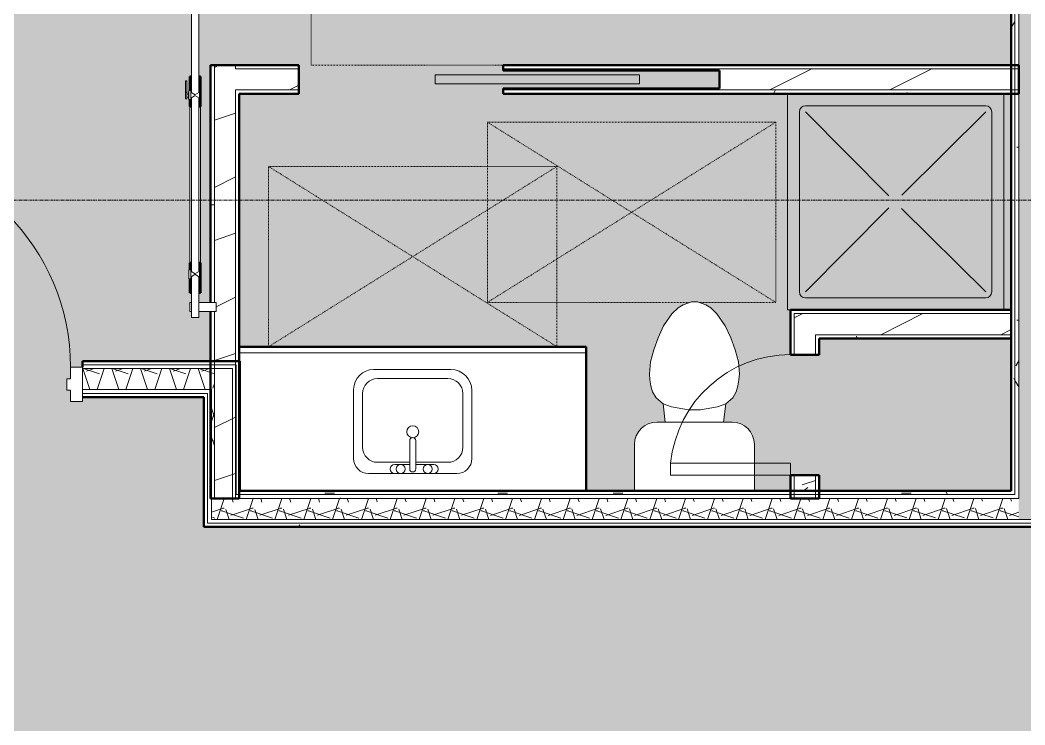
# Model space of a CAD drawing. Header units: inches. Extents: x -4292 to -464, y 9706 to 12474.
# Drawn here: x -2681.1 to -2513.8, y 10415.8 to 10533.2 of the extents above; entities that cross this region are included whole.
import ezdxf

# ---------------------------------------------------------------- set-up
doc = ezdxf.new("R2010")
doc.units = ezdxf.units.IN
doc.header["$MEASUREMENT"] = 0
doc.linetypes.add('Dash', pattern=[0.25, 0.125, -0.125])
doc.linetypes.add('Grid Line 1_2_', pattern=[0.875, 0.5, -0.125, 0.125, -0.125])
for name, color, linetype, lineweight in [('A-AREA-PATT-4', 254, 'Continuous', 9), ('A-DOOR-1', 7, 'Continuous', 9), ('A-DOOR-2', 90, 'Continuous', 20), ('A-DOOR-3', 50, 'Continuous', 13), ('A-DOOR-4', 250, 'Continuous', 50), ('A-DOOR-5', 31, 'Continuous', 9), ('A-DOOR-FRAM', 31, 'Continuous', 20), ('A-GENM-HDLN-1', 7, 'Dash', 9), ('A-WALL', 113, 'Continuous', 13), ('A-WALL-2', 250, 'Continuous', 50), ('A-WALL-3', 50, 'Continuous', 13), ('A-WALL-PATT-1', 7, 'Continuous', 9), ('A-WALL-PATT-2', 55, 'Continuous', 9), ('A-WALL-PATT-5', 111, 'Continuous', 9), ('I-FURN-HDLN-1', 7, 'Dash', 9), ('I-WALL-1', 2, 'Continuous', 50), ('P-SANR-FIXT-1', 7, 'Continuous', 9), ('Q-CASE-1', 250, 'Continuous', 50), ('Q-CASE-2', 7, 'Continuous', 9), ('S-GRID-1', 1, 'Grid Line 1_2_', 9)]:
    doc.layers.add(name, color=color, linetype=linetype, lineweight=lineweight)
doc.layers.add('A-AREA-PATT-6', color=254, linetype='Continuous', lineweight=9, transparency=1)
pattern_1 = [(0, (0, 0), (38.4, 9.6), [1.584, -27.216, 1.584, -27.216, -153.6]), (0, (0, 0), (38.4, 9.6), [-57.6, 1.584, -56.016, 1.584, -27.216, -67.2]), (0, (0, 0), (38.4, 9.6), [-144, 1.584, -17.616, 1.584, -46.416]), (120, (14.4, 4.8), (-27.513844, 28.4553755), [1.584, -27.216, 1.584, -27.216, -153.6]), (120, (14.4, 4.8), (-27.513844, 28.4553755), [-57.6, 1.584, -56.016, 1.584, -27.216, -67.2]), (120, (14.4, 4.8), (-27.513844, 28.4553755), [-144, 1.584, -17.616, 1.584, -46.416]), (240, (19.2, 24), (-10.886156, -38.0553755), [1.584, -27.216, 1.584, -27.216, -153.6]), (240, (19.2, 24), (-10.886156, -38.0553755), [-57.6, 1.584, -56.016, 1.584, -27.216, -67.2]), (240, (19.2, 24), (-10.886156, -38.0553755), [-144, 1.584, -17.616, 1.584, -46.416])]
pattern_2 = [(161.57, (0.6, 0.6), (-4.80033747, -0.00041462), [0, -34.152, 3.792, 0]), (18.43, (-0.6, 0.6), (-4.80033747, 0.00041462), [0, -34.152, 3.792, 0]), (108.43, (0.6, 0.6), (2.39913218, -12.00105099), [11.382, -26.562]), (71.57, (-0.6, 0.6), (2.39913218, 12.00105099), [11.382, -26.562])]
pattern_3 = [(216.87, (7.997, 19.992), (59.9755286, 39.9843071), [9.996, -89.964]), (206.565, (19.992, 13.994), (-19.991807, -19.992219), [22.352, -22.352]), (198.435, (19.992, 3.998), (-39.983821, -19.991955), [12.644, -50.576])]

msp = doc.modelspace()

# ---------------------------------------------------------------- hatches: boundary and pattern name
at = {"layer": 'A-AREA-PATT-4'}
h = msp.add_hatch(color=256, dxfattribs=at)
h.paths.add_polyline_path([(-2586.85823, 10454.7894), (-2578.83445, 10454.7894), (-2578.83445, 10462.51562), (-2578.70748, 10463.48003), (-2578.33523, 10464.37873), (-2577.74306, 10465.15045), (-2576.97134, 10465.74262), (-2576.07264, 10466.11487), (-2575.03192, 10466.24184), (-2573.71989, 10466.24184), (-2574.0676, 10469.26562), (-2575.25936, 10470.26562), (-2575.82612, 10471.26562), (-2576.18391, 10472.77514), (-2576.27107, 10473.26942), (-2576.35823, 10474.26562), (-2576.18391, 10476.25801), (-2575.64598, 10478.26562), (-2574.91804, 10480.26562), (-2573.98542, 10482.26562), (-2572.59799, 10484.26562), (-2571.59799, 10485.26562), (-2570.73196, 10485.76562), (-2569.35823, 10486.26562), (-2568.35823, 10486.26562), (-2566.98449, 10485.76562), (-2566.11846, 10485.26562), (-2565.11846, 10484.26562), (-2563.73103, 10482.26562), (-2562.79841, 10480.26562), (-2562.07047, 10478.26562), (-2561.53254, 10476.25801), (-2561.35823, 10474.26562), (-2561.53254, 10472.77514), (-2561.62238, 10472.26562), (-2561.89033, 10471.26562), (-2562.45709, 10470.26562), (-2563.64885, 10469.26562), (-2563.99656, 10466.24184), (-2562.60823, 10466.24184), (-2561.64381, 10466.11487), (-2560.74511, 10465.74262), (-2559.97339, 10465.15045), (-2559.38122, 10464.37873), (-2559.00897, 10463.48003), (-2558.882, 10462.51562), (-2558.882, 10454.7894), (-2552.85823, 10454.7894), (-2552.85823, 10457.4144), (-2548.10823, 10457.4144), (-2548.10823, 10454.7894), (-2516.12374, 10454.7894), (-2516.12374, 10520.9144), (-2600.70154, 10520.9144), (-2600.70154, 10521.7894), (-2564.70154, 10521.7894), (-2564.70154, 10524.7894), (-2600.70154, 10524.7894), (-2600.70154, 10525.6644), (-2516.12374, 10525.6644), (-2516.12374, 10645.6644), (-2637.46264, 10645.6644), (-2637.46264, 10640.3519), (-2636.71264, 10640.3519), (-2636.71264, 10637.8519), (-2637.46264, 10637.8519), (-2637.46264, 10637.6019), (-2638.83764, 10637.6019), (-2638.83764, 10608.6019), (-2637.46264, 10608.6019), (-2637.4199, 10577.3519), (-2636.71264, 10577.3519), (-2636.71264, 10574.8519), (-2637.46264, 10574.8519), (-2637.46264, 10565.00981), (-2670.96264, 10565.00981), (-2670.96264, 10674.4144), (-2666.21264, 10674.4144), (-2666.21264, 10682.4144), (-2630.46264, 10682.4144), (-2630.46264, 10674.4144), (-2618.87899, 10674.4144), (-2618.87899, 10677.09255), (-2618.68214, 10677.2894), (-2617.78605, 10677.2894), (-2617.78605, 10677.5394), (-2614.02141, 10677.5394), (-2614.02141, 10677.7894), (-2612.11998, 10677.7894), (-2612.11998, 10677.5394), (-2602.72896, 10677.5394), (-2602.72896, 10677.7894), (-2602.13841, 10677.7894), (-2602.13841, 10677.5394), (-2601.54785, 10677.5394), (-2601.54785, 10677.7894), (-2600.9573, 10677.7894), (-2600.9573, 10677.5394), (-2600.36675, 10677.5394), (-2600.36675, 10677.7894), (-2599.7762, 10677.7894), (-2599.7762, 10677.5394), (-2599.18565, 10677.5394), (-2599.18565, 10677.7894), (-2598.5951, 10677.7894), (-2598.5951, 10677.5394), (-2595.97192, 10677.5394), (-2595.95084, 10677.2894), (-2595.02259, 10677.26734), (-2594.93665, 10677.23174), (-2594.87899, 10677.09255), (-2594.87899, 10674.4144), (-2540.12374, 10674.4144), (-2540.12374, 10776.1769), (-2547.62514, 10776.1769), (-2547.62514, 10781.5519), (-2542.87514, 10781.5519), (-2542.87514, 10780.9269), (-2516.12374, 10780.9269), (-2516.12374, 10812.8644), (-2542.87514, 10812.8644), (-2542.87514, 10811.5519), (-2547.62514, 10811.5519), (-2547.62514, 10812.8644), (-2674.69796, 10812.8644), (-2674.69796, 10780.5894), (-2649.29874, 10780.5894), (-2649.29874, 10720.5894), (-2679.29874, 10720.5894), (-2679.29874, 10780.5894), (-2680.74551, 10780.5894), (-2680.74551, 10785.3394), (-2679.44796, 10785.3394), (-2679.44796, 10812.8644), (-2711.72374, 10812.8644), (-2711.72374, 10785.3394), (-2710.74551, 10785.3394), (-2710.74551, 10780.5894), (-2711.72374, 10780.5894), (-2711.72374, 10476.3894), (-2710.72374, 10476.3894), (-2710.72374, 10475.3894), (-2708.72374, 10475.3894), (-2708.72374, 10473.4519), (-2708.09874, 10473.4519), (-2708.09874, 10473.3894), (-2673.34874, 10473.3894), (-2673.34874, 10473.4519), (-2672.72374, 10473.4519), (-2672.72374, 10475.3894), (-2670.72374, 10475.3894), (-2670.72374, 10476.3894), (-2649.40014, 10476.3894), (-2649.40014, 10484.6644), (-2651.34806, 10484.66281), (-2651.36936, 10483.6644), (-2652.59806, 10483.6644), (-2652.59806, 10484.6644), (-2652.87123, 10484.6644), (-2652.84806, 10486.1644), (-2652.59806, 10486.1644), (-2652.59806, 10487.76861), (-2652.84806, 10487.76861), (-2652.84806, 10490.1068), (-2653.02514, 10490.1068), (-2653.02514, 10491.6068), (-2652.84806, 10491.6068), (-2652.84806, 10519.93042), (-2653.02514, 10519.93042), (-2653.02514, 10520.04662), (-2653.09806, 10520.0984), (-2653.09806, 10520.42162), (-2653.34806, 10520.42162), (-2653.34806, 10520.03334), (-2653.59806, 10520.08351), (-2653.59806, 10523.02571), (-2653.34806, 10522.97095), (-2653.34806, 10520.77518), (-2653.09806, 10520.82333), (-2653.09806, 10521.15018), (-2653.02514, 10521.15018), (-2653.02514, 10521.43042), (-2652.84806, 10521.43042), (-2652.84806, 10523.76861), (-2652.59806, 10523.76861), (-2652.59806, 10562.1644), (-2652.87123, 10562.1644), (-2652.87123, 10563.6644), (-2652.59806, 10563.6644), (-2652.57677, 10564.6644), (-2651.34806, 10564.6644), (-2651.34806, 10563.6644), (-2649.40014, 10563.6644), (-2649.40014, 10564.6644), (-2644.65014, 10564.6644), (-2644.65014, 10561.6644), (-2649.40014, 10561.6644), (-2649.40014, 10562.1644), (-2651.34806, 10562.1644), (-2651.34806, 10523.76861), (-2651.09806, 10523.76861), (-2651.09806, 10487.76861), (-2651.34806, 10487.76861), (-2651.34806, 10486.1644), (-2649.40014, 10486.1644), (-2649.40014, 10525.6644), (-2634.70154, 10525.6644), (-2634.70154, 10520.9144), (-2644.65014, 10520.9144), (-2644.65014, 10478.7894), (-2586.85823, 10478.7894), (-2586.85823, 10456.66988)], flags=0)
h.paths.add_polyline_path([(-2707.70734, 10475.3894), (-2708.72374, 10475.3894), (-2708.72374, 10511.3894), (-2706.97374, 10511.3894), (-2706.97374, 10475.3894)], flags=0)
h.paths.add_polyline_path([(-2552.23323, 10477.4144), (-2552.85823, 10477.4144), (-2552.85823, 10484.9144), (-2516.15014, 10484.9144), (-2516.15014, 10480.1644), (-2548.10823, 10480.1644), (-2548.10823, 10477.4144), (-2548.73323, 10477.4144)], flags=0)
h.paths.add_polyline_path([(-2517.67302, 10540.73256), (-2535.67302, 10540.73256), (-2535.67302, 10558.73256), (-2517.67302, 10558.73256)], flags=0)
h.paths.add_polyline_path([(-2596.67302, 10561.6644), (-2596.67302, 10621.6644), (-2517.67302, 10621.6644), (-2517.67302, 10561.6644), (-2567.71017, 10561.6644)], flags=0)
h.paths.add_polyline_path([(-2666.21264, 10569.75981), (-2642.21264, 10569.75981), (-2642.21264, 10574.8519), (-2642.96264, 10574.8519), (-2642.96264, 10577.3519), (-2642.21264, 10577.3519), (-2642.21264, 10577.6019), (-2638.83764, 10577.6019), (-2638.83764, 10606.6019), (-2640.21264, 10606.6019), (-2640.21264, 10637.6019), (-2642.21264, 10637.6019), (-2642.21264, 10637.8519), (-2642.96264, 10637.8519), (-2642.96264, 10640.3519), (-2642.21264, 10640.3519), (-2642.21264, 10645.6644), (-2666.21264, 10645.6644), (-2666.21264, 10578.07859)], flags=0)
h.paths.add_polyline_path([(-2517.67302, 10624.6644), (-2535.67302, 10624.6644), (-2535.67302, 10642.6644), (-2517.67302, 10642.6644)], flags=0)
h.paths.add_polyline_path([(-2666.21264, 10650.4144), (-2630.46264, 10650.4144), (-2630.46264, 10652.4144), (-2666.21264, 10652.4144)], flags=0)
h.paths.add_polyline_path([(-2695.29874, 10702.09966), (-2711.42374, 10702.09966), (-2711.42374, 10774.09966), (-2695.29874, 10774.09966), (-2695.29874, 10756.09966), (-2699.29874, 10756.09966), (-2699.29874, 10720.09966), (-2695.29874, 10720.09966), (-2695.29874, 10702.53716)], flags=0)
h.paths.add_polyline_path([(-2606.15479, 10717.95673), (-2633.65479, 10717.95673), (-2633.65479, 10723.95673), (-2634.65479, 10723.95673), (-2634.65479, 10795.95673), (-2633.65479, 10795.95673), (-2633.65479, 10801.95673), (-2598.65479, 10801.95673), (-2598.65479, 10717.95673), (-2602.65479, 10717.95673)], flags=0)
h.paths.add_polyline_path([(-2543.50014, 10784.5519), (-2543.71264, 10784.5519), (-2543.71264, 10809.5519), (-2517.71264, 10809.5519), (-2517.71264, 10784.5519), (-2542.87514, 10784.5519)], flags=0)
h.paths.add_polyline_path([(-2708.02346, 10786.7394), (-2708.48274, 10786.7394), (-2708.48274, 10787.2394), (-2709.49551, 10787.2394), (-2709.49551, 10812.4894), (-2681.49551, 10812.4894), (-2681.49551, 10787.2394), (-2691.00403, 10787.2394), (-2691.02901, 10786.7394), (-2691.487, 10786.7394), (-2691.487, 10787.2394), (-2707.75829, 10787.2394), (-2707.79575, 10786.7394), (-2707.93301, 10786.7394)], flags=0)
at = {"layer": 'A-AREA-PATT-6'}
msp.add_hatch(color=256, dxfattribs=at).paths.add_polyline_path([(-2688.21046, 10240.1769), (-2652.21046, 10240.1769), (-2652.21046, 10240.7394), (-2650.21046, 10240.7394), (-2650.21046, 10246.3644), (-2640.92374, 10246.3644), (-2640.92374, 10336.9894), (-2641.67374, 10336.9894), (-2641.67374, 10338.9894), (-2639.73624, 10338.9894), (-2639.73624, 10339.6144), (-2637.92374, 10339.6144), (-2637.92374, 10374.3644), (-2639.73624, 10374.3644), (-2639.73624, 10374.9894), (-2641.67374, 10374.9894), (-2641.67374, 10376.9894), (-2640.92374, 10376.9894), (-2640.92374, 10389.9894), (-2522.94874, 10389.9894), (-2522.94874, 10390.69991), (-2522.23822, 10389.9894), (-2517.99558, 10389.9894), (-2504.54043, 10376.53425), (-2503.12622, 10377.94846), (-2501.7562, 10376.57844), (-2501.31426, 10377.02038), (-2500.03262, 10375.73875), (-2475.46066, 10400.31071), (-2476.7423, 10401.59234), (-2476.30035, 10402.03428), (-2477.67037, 10403.4043), (-2476.25616, 10404.81852), (-2475.72583, 10404.28819), (-2464.14696, 10415.86706), (-2475.46066, 10427.18077), (-2475.99099, 10426.65044), (-2477.40521, 10428.06465), (-2476.03519, 10429.43467), (-2476.47713, 10429.87661), (-2475.1955, 10431.15825), (-2499.76746, 10455.73021), (-2501.04909, 10454.44857), (-2501.49103, 10454.89052), (-2502.86477, 10453.52421), (-2504.27527, 10454.93471), (-2510.12374, 10449.08624), (-2510.12374, 10448.7894), (-2650.52374, 10448.7894), (-2650.52374, 10470.3894), (-2670.72374, 10470.3894), (-2670.72374, 10469.6394), (-2672.72374, 10469.6394), (-2672.72374, 10471.5769), (-2673.34874, 10471.5769), (-2673.34874, 10473.3894), (-2708.09874, 10473.3894), (-2708.09874, 10471.5769), (-2708.72374, 10471.5769), (-2708.72374, 10469.6394), (-2710.72374, 10469.6394), (-2710.72374, 10470.3894), (-2718.72374, 10470.3894), (-2718.72374, 10469.6394), (-2720.72374, 10469.6394), (-2720.72374, 10471.5769), (-2721.34874, 10471.5769), (-2721.34874, 10473.3894), (-2756.09874, 10473.3894), (-2756.09874, 10471.5769), (-2756.72374, 10471.5769), (-2756.72374, 10469.6394), (-2758.72374, 10469.6394), (-2758.72374, 10470.3894), (-2778.92374, 10470.3894), (-2778.92374, 10448.7894), (-3024.92374, 10448.7894), (-3024.92374, 10470.3894), (-3045.12374, 10470.3894), (-3045.12374, 10470.6394), (-3047.12374, 10470.6394), (-3047.12374, 10472.5769), (-3047.74874, 10472.5769), (-3047.74874, 10473.3894), (-3082.49874, 10473.3894), (-3082.49874, 10472.5769), (-3083.12374, 10472.5769), (-3083.12374, 10470.6394), (-3085.12374, 10470.6394), (-3085.12374, 10470.3894), (-3086.12374, 10470.3894), (-3086.12374, 10448.9144), (-3207.32374, 10448.9144), (-3207.32374, 10470.3894), (-3208.32374, 10470.3894), (-3208.32374, 10470.6394), (-3210.32374, 10470.6394), (-3210.32374, 10472.5769), (-3210.94874, 10472.5769), (-3210.94874, 10473.3894), (-3245.69874, 10473.3894), (-3245.69874, 10472.5769), (-3246.32374, 10472.5769), (-3246.32374, 10470.6394), (-3248.32374, 10470.6394), (-3248.32374, 10470.3894), (-3268.52374, 10470.3894), (-3268.52374, 10448.9144), (-3408.92374, 10448.9144), (-3408.92374, 10813.4894), (-3408.48546, 10817.1769), (-3408.48546, 11164.5894), (-3407.86046, 11164.5894), (-3407.86046, 11241.3894), (-3477.97374, 11241.3894), (-3477.97374, 11237.3894), (-3477.22374, 11237.3894), (-3477.22374, 11235.3894), (-3479.16124, 11235.3894), (-3479.16124, 11234.7644), (-3480.97374, 11234.7644), (-3480.97374, 11200.0144), (-3479.16124, 11200.0144), (-3479.12294, 11199.3894), (-3477.22374, 11199.3894), (-3477.22374, 11197.3894), (-3477.97374, 11197.3894), (-3477.97374, 11007.9894), (-3498.92374, 11007.9894), (-3498.92374, 11006.9894), (-3499.17374, 11006.9894), (-3499.17374, 11004.9894), (-3501.11124, 11004.9894), (-3501.11124, 11004.3644), (-3501.92374, 11004.3644), (-3501.92374, 10969.6144), (-3501.11124, 10969.6144), (-3501.11124, 10968.9894), (-3499.17374, 10968.9894), (-3499.17374, 10966.9894), (-3498.92374, 10966.9894), (-3498.92374, 10946.7894), (-3477.97374, 10946.7894), (-3477.97374, 10729.5894), (-3498.92374, 10729.5894), (-3498.92374, 10709.3894), (-3499.17374, 10709.3894), (-3499.17374, 10707.3894), (-3501.11124, 10707.3894), (-3501.11124, 10706.7644), (-3501.92374, 10706.7644), (-3501.92374, 10672.0144), (-3501.11124, 10672.0144), (-3501.11124, 10671.3894), (-3499.17374, 10671.3894), (-3499.17374, 10669.3894), (-3498.92374, 10669.3894), (-3498.92374, 10668.3894), (-3477.97374, 10668.3894), (-3477.97374, 10412.7894), (-3498.92374, 10412.7894), (-3498.92374, 10392.5894), (-3499.17374, 10392.5894), (-3499.17374, 10390.5894), (-3501.11124, 10390.5894), (-3501.11124, 10389.9644), (-3501.92374, 10389.9644), (-3501.92374, 10355.2144), (-3501.11124, 10355.2144), (-3501.11124, 10354.5894), (-3499.17374, 10354.5894), (-3499.17374, 10352.5894), (-3498.92374, 10352.5894), (-3498.92374, 10351.5894), (-3494.92374, 10351.5894), (-3494.92374, 10352.3394), (-3492.92374, 10352.3394), (-3492.92374, 10350.4019), (-3492.29874, 10350.4019), (-3492.29874, 10348.5894), (-3457.54874, 10348.5894), (-3457.54874, 10350.4019), (-3456.92374, 10350.4019), (-3456.92374, 10352.3394), (-3454.92374, 10352.3394), (-3454.92374, 10351.5894), (-3418.52374, 10351.5894), (-3418.52374, 10382.7894), (-3201.32374, 10382.7894), (-3201.32374, 10361.1894), (-3181.12374, 10361.1894), (-3181.12374, 10360.9394), (-3179.12374, 10360.9394), (-3179.12374, 10359.0019), (-3178.49874, 10359.0019), (-3178.49874, 10358.1894), (-3143.74874, 10358.1894), (-3143.74874, 10359.0019), (-3143.12374, 10359.0019), (-3143.12374, 10360.9394), (-3141.12374, 10360.9394), (-3141.12374, 10361.1894), (-3133.12374, 10361.1894), (-3133.12374, 10360.9394), (-3131.12374, 10360.9394), (-3131.12374, 10359.0019), (-3130.49874, 10359.0019), (-3130.49874, 10358.1894), (-3095.74874, 10358.1894), (-3095.74874, 10359.0019), (-3095.12374, 10359.0019), (-3095.12374, 10360.9394), (-3093.12374, 10360.9394), (-3093.12374, 10361.1894), (-3072.92374, 10361.1894), (-3072.92374, 10382.7894), (-2794.69874, 10382.7894), (-2794.69874, 10383.5394), (-2792.69874, 10383.5394), (-2792.69874, 10381.6019), (-2792.07374, 10381.6019), (-2792.07374, 10379.7894), (-2757.32374, 10379.7894), (-2757.32374, 10381.6019), (-2756.69874, 10381.6019), (-2756.69874, 10383.5394), (-2754.69874, 10383.5394), (-2754.69874, 10382.7894), (-2698.69874, 10382.7894), (-2698.69874, 10246.3644), (-2690.21046, 10246.3644), (-2690.21046, 10240.7394), (-2688.21046, 10240.7394)], flags=0)
at = {"layer": 'A-WALL-PATT-1'}
h = msp.add_hatch(dxfattribs=at)
h.set_pattern_fill('FP_3', color=256, style=0, pattern_type=2)
h.set_pattern_definition(pattern_1)
h.paths.add_polyline_path([(-2649.27374, 10453.5394), (-2649.25413, 10470.3894), (-2648.77514, 10470.3894), (-2648.77514, 10472.13799), (-2649.27374, 10471.6394), (-2649.40014, 10471.6394), (-2649.40014, 10453.5394)], flags=0)
h.paths.add_polyline_path([(-2649.40014, 10475.1394), (-2648.77514, 10475.1394), (-2648.77514, 10484.6644), (-2649.40014, 10484.6644)], flags=0)
h.paths.add_polyline_path([(-2648.77514, 10486.1644), (-2648.77514, 10525.6644), (-2649.40014, 10525.6644), (-2649.40014, 10486.1644), (-2649.11743, 10486.1644)], flags=0)
h.paths.add_polyline_path([(-2648.77514, 10561.6644), (-2648.77514, 10562.1644), (-2649.40014, 10562.1644), (-2649.40014, 10561.6644)], flags=0)
h.paths.add_polyline_path([(-2648.77514, 10563.6644), (-2648.77514, 10564.6644), (-2649.40014, 10564.6644), (-2649.40014, 10563.6644), (-2649.19181, 10563.6644)], flags=0)
h = msp.add_hatch(dxfattribs=at)
h.set_pattern_fill('FP_3', color=256, style=0, pattern_type=2)
h.set_pattern_definition(pattern_1)
h.paths.add_polyline_path([(-2567.71017, 10525.0394), (-2516.12374, 10525.0394), (-2516.12374, 10525.6644), (-2600.70154, 10525.6644), (-2600.70154, 10525.0394)], flags=0)
h.paths.add_polyline_path([(-2634.70154, 10525.0394), (-2634.70154, 10525.6644), (-2644.65014, 10525.6644), (-2644.65014, 10525.0394)], flags=0)
h = msp.add_hatch(dxfattribs=at)
h.set_pattern_fill('FP_3', color=256, style=0, pattern_type=2)
h.set_pattern_definition(pattern_1)
h.paths.add_polyline_path([(-2516.12374, 10520.9144), (-2516.12374, 10521.5394), (-2600.70154, 10521.5394), (-2600.70154, 10520.9144), (-2564.70154, 10520.9144)], flags=0)
h.paths.add_polyline_path([(-2634.70154, 10520.9144), (-2634.70154, 10521.5394), (-2644.65014, 10521.5394), (-2644.65014, 10520.9144)], flags=0)
h = msp.add_hatch(dxfattribs=at)
h.set_pattern_fill('FP_3', color=256, style=0, pattern_type=2)
h.set_pattern_definition(pattern_1)
h.paths.add_polyline_path([(-2548.10823, 10480.1644), (-2516.15014, 10480.1644), (-2516.15014, 10480.7894), (-2548.73323, 10480.7894), (-2548.73323, 10480.1644)], flags=0)
at = {"layer": 'A-WALL-PATT-2'}
h = msp.add_hatch(dxfattribs=at)
h.set_pattern_fill('FP_7', color=256, style=0, pattern_type=2)
h.set_pattern_definition(pattern_3)
h.paths.add_polyline_path([(-2648.77514, 10453.5394), (-2645.27514, 10453.5394), (-2645.27514, 10525.6644), (-2648.77514, 10525.6644), (-2648.77514, 10486.1644), (-2648.49623, 10486.1644), (-2648.49623, 10484.6644), (-2648.77514, 10484.6644), (-2648.77514, 10463.90375)], flags=0)
h.paths.add_polyline_path([(-2648.49623, 10561.6644), (-2645.27514, 10561.6644), (-2645.27514, 10564.6644), (-2648.77514, 10564.6644), (-2648.77514, 10563.6644), (-2648.49623, 10563.6644), (-2648.49623, 10562.1644), (-2648.77514, 10562.1644), (-2648.77514, 10561.6644)], flags=0)
h = msp.add_hatch(dxfattribs=at)
h.set_pattern_fill('FP_7', color=256, style=0, pattern_type=2)
h.set_pattern_definition(pattern_3)
h.paths.add_polyline_path([(-2634.70154, 10521.5394), (-2634.70154, 10525.0394), (-2645.27514, 10525.0394), (-2645.27514, 10521.5394), (-2644.65014, 10521.5394)], flags=0)
h.paths.add_polyline_path([(-2567.71017, 10521.5394), (-2516.12374, 10521.54567), (-2516.12374, 10525.0394), (-2600.70154, 10525.0394), (-2600.70154, 10524.7894), (-2564.70154, 10524.7894), (-2564.70154, 10521.7894), (-2600.70154, 10521.7894), (-2600.70154, 10521.5394)], flags=0)
h = msp.add_hatch(dxfattribs=at)
h.set_pattern_fill('FP_7', color=256, style=0, pattern_type=2)
h.set_pattern_definition(pattern_3)
h.paths.add_polyline_path([(-2548.73323, 10480.7894), (-2516.15014, 10480.7894), (-2516.15014, 10484.2894), (-2552.23323, 10484.2894), (-2552.23323, 10480.7894)], flags=0)
h = msp.add_hatch(dxfattribs=at)
h.set_pattern_fill('FP_7', color=256, style=0, pattern_type=2)
h.set_pattern_definition(pattern_3)
h.paths.add_polyline_path([(-2552.23323, 10454.7894), (-2548.73323, 10454.7894), (-2548.73323, 10457.4144), (-2552.23323, 10457.4144)], flags=0)
h.paths.add_polyline_path([(-2548.73323, 10477.4144), (-2548.73323, 10480.7894), (-2552.23323, 10480.7894), (-2552.23323, 10477.4144)], flags=0)
at = {"layer": 'A-WALL-PATT-5'}
h = msp.add_hatch(dxfattribs=at)
h.set_pattern_fill('FP_3', color=256, style=0, pattern_type=2)
h.set_pattern_definition(pattern_1)
h.paths.add_polyline_path([(-2516.12374, 10454.1644), (-2515.49874, 10454.16744), (-2515.49874, 10646.2894), (-2516.12374, 10646.2894), (-2516.12374, 10454.7894)], flags=0)
h.paths.add_polyline_path([(-2516.12374, 10649.7894), (-2515.49874, 10649.7894), (-2515.49874, 10813.2394), (-2516.12374, 10813.2394), (-2516.12374, 10674.4144)], flags=0)
h = msp.add_hatch(dxfattribs=at)
h.set_pattern_fill('FP_3', color=256, style=0, pattern_type=2)
h.set_pattern_definition(pattern_1)
h.paths.add_polyline_path([(-2514.87374, 10453.5394), (-2514.87374, 10646.2894), (-2515.49874, 10646.2894), (-2515.49874, 10453.5394)], flags=0)
h.paths.add_polyline_path([(-2514.87374, 10649.7894), (-2514.87374, 10813.2394), (-2515.49874, 10813.2394), (-2515.49874, 10649.7894), (-2515.20187, 10649.7894)], flags=0)
h = msp.add_hatch(dxfattribs=at)
h.set_pattern_fill('FP_38', color=256, style=0, pattern_type=2)
h.set_pattern_definition(pattern_2)
h.paths.add_polyline_path([(-2514.87374, 10450.0394), (-2511.37374, 10450.0394), (-2511.37374, 10453.5394), (-2512.38809, 10453.5394), (-2511.76309, 10454.1644), (-2512.64698, 10454.1644), (-2511.37374, 10455.43764), (-2511.37374, 10813.2394), (-2514.87374, 10813.2394), (-2514.87374, 10450.04548)], flags=0)
h = msp.add_hatch(dxfattribs=at)
h.set_pattern_fill('FP_3', color=256, style=0, pattern_type=2)
h.set_pattern_definition(pattern_1)
h.paths.add_polyline_path([(-2784.92374, 10475.7644), (-2784.79733, 10475.7644), (-2784.79733, 10476.3894), (-2784.92374, 10476.3894)], flags=0)
h.paths.add_polyline_path([(-2774.44357, 10475.7644), (-2758.72374, 10475.7644), (-2758.72374, 10476.3894), (-2780.04733, 10476.3894), (-2780.04733, 10475.7644)], flags=0)
h.paths.add_polyline_path([(-2718.72374, 10475.7644), (-2717.09874, 10475.7644), (-2717.09874, 10476.3894), (-2718.72374, 10476.3894)], flags=0)
h.paths.add_polyline_path([(-2710.72374, 10475.7644), (-2710.72374, 10476.3894), (-2712.34874, 10476.3894), (-2712.34874, 10475.7644), (-2711.11083, 10475.7644)], flags=0)
h.paths.add_polyline_path([(-2670.72374, 10475.7644), (-2649.40014, 10475.7644), (-2649.40014, 10476.3894), (-2670.72374, 10476.3894)], flags=0)
h.paths.add_polyline_path([(-2644.52374, 10475.7644), (-2644.52374, 10476.3894), (-2644.65014, 10476.3894), (-2644.65014, 10475.7644)], flags=0)
h = msp.add_hatch(dxfattribs=at)
h.set_pattern_fill('FP_38', color=256, style=0, pattern_type=2)
h.set_pattern_definition(pattern_2)
h.paths.add_polyline_path([(-2780.17374, 10471.6394), (-2758.72374, 10471.6394), (-2758.72374, 10475.1394), (-2780.67233, 10475.1394), (-2780.67233, 10472.13799)], flags=0)
h.paths.add_polyline_path([(-2718.72374, 10471.6394), (-2710.72374, 10471.6394), (-2710.72374, 10475.1394), (-2718.72374, 10475.1394), (-2718.72374, 10473.4519)], flags=0)
h.paths.add_polyline_path([(-2650.40353, 10471.6394), (-2649.27374, 10471.6394), (-2648.77514, 10472.13799), (-2648.77514, 10475.1394), (-2670.72374, 10475.1394), (-2670.72374, 10471.6394)], flags=0)
h = msp.add_hatch(dxfattribs=at)
h.set_pattern_fill('FP_3', color=256, style=0, pattern_type=2)
h.set_pattern_definition(pattern_1)
h.paths.add_polyline_path([(-2760.66135, 10475.1394), (-2758.72374, 10475.1394), (-2758.72374, 10475.7644), (-2780.04733, 10475.7644), (-2780.04733, 10475.1394), (-2774.44357, 10475.1394)], flags=0)
h.paths.add_polyline_path([(-2717.72374, 10475.1394), (-2716.47374, 10475.1394), (-2716.47374, 10475.7644), (-2718.72374, 10475.7644), (-2718.72374, 10475.1394)], flags=0)
h.paths.add_polyline_path([(-2712.97374, 10475.1394), (-2710.72374, 10475.1394), (-2710.72374, 10475.7644), (-2712.97374, 10475.7644)], flags=0)
h.paths.add_polyline_path([(-2650.40353, 10475.1394), (-2649.40014, 10475.1394), (-2649.40014, 10475.7644), (-2670.72374, 10475.7644), (-2670.72374, 10475.1394), (-2664.18576, 10475.1394)], flags=0)
h = msp.add_hatch(dxfattribs=at)
h.set_pattern_fill('FP_3', color=256, style=0, pattern_type=2)
h.set_pattern_definition(pattern_1)
h.paths.add_polyline_path([(-2649.89874, 10449.4144), (-2649.27374, 10449.4144), (-2649.27374, 10453.5394), (-2649.40014, 10453.5394), (-2649.40014, 10471.0144), (-2649.89874, 10471.0144), (-2649.89874, 10450.0394)], flags=0)
h = msp.add_hatch(dxfattribs=at)
h.set_pattern_fill('FP_38', color=256, style=0, pattern_type=2)
h.set_pattern_definition(pattern_2)
h.paths.add_polyline_path([(-2649.27374, 10450.0394), (-2645.77374, 10450.0394), (-2645.77374, 10453.5394), (-2648.77514, 10453.5394), (-2648.77514, 10470.3894), (-2649.27374, 10470.3894), (-2649.27374, 10453.52421)], flags=0)
h = msp.add_hatch(dxfattribs=at)
h.set_pattern_fill('FP_3', color=256, style=0, pattern_type=2)
h.set_pattern_definition(pattern_1)
h.paths.add_polyline_path([(-2622.83908, 10454.1644), (-2516.12374, 10454.1644), (-2516.12374, 10454.7894), (-2644.52374, 10454.7894), (-2644.52374, 10454.1644), (-2636.62131, 10454.1644)], flags=0)
h = msp.add_hatch(dxfattribs=at)
h.set_pattern_fill('FP_38', color=256, style=0, pattern_type=2)
h.set_pattern_definition(pattern_2)
h.paths.add_polyline_path([(-2645.77374, 10450.0394), (-2514.87374, 10450.04548), (-2514.87374, 10453.5394), (-2645.77374, 10453.52421)], flags=0)
h = msp.add_hatch(dxfattribs=at)
h.set_pattern_fill('FP_3', color=256, style=0, pattern_type=2)
h.set_pattern_definition(pattern_1)
h.paths.add_polyline_path([(-2644.65014, 10453.5394), (-2515.49874, 10453.5394), (-2515.49874, 10454.1644), (-2644.65014, 10454.1644), (-2644.65014, 10453.6658)], flags=0)
h = msp.add_hatch(dxfattribs=at)
h.set_pattern_fill('FP_3', color=256, style=0, pattern_type=2)
h.set_pattern_definition(pattern_1)
h.paths.add_polyline_path([(-2516.12374, 10448.7894), (-2510.74874, 10448.7894), (-2510.74874, 10449.4144), (-2649.89874, 10449.38823), (-2649.89874, 10448.7894), (-2567.71017, 10448.7894)], flags=0)

# ---------------------------------------------------------------- linework, layer by layer
at = {"layer": 'A-DOOR-1'}
for p, q in [((-2653.34806, 10523.04405), (-2653.59806, 10523.04405)), ((-2653.59806, 10520.10128), (-2653.59806, 10521.17058)), ((-2653.59806, 10521.17058), (-2653.34806, 10521.17058)), ((-2653.59806, 10520.07248), (-2653.34806, 10520.07248)), ((-2653.59806, 10520.03334), (-2653.34806, 10520.03334)), ((-2653.34806, 10521.17058), (-2653.34806, 10520.10128)), ((-2653.09806, 10520.8484), (-2653.34806, 10520.8484)), ((-2653.09806, 10520.8484), (-2653.34806, 10520.8484)), ((-2653.34806, 10520.3484), (-2653.09806, 10520.3484)), ((-2653.34806, 10520.3484), (-2653.09806, 10520.3484)), ((-2653.02514, 10521.2234), (-2653.09806, 10521.2234)), ((-2653.09806, 10521.2234), (-2653.09806, 10521.15018)), ((-2653.09806, 10520.9734), (-2653.09806, 10521.2234)), ((-2653.09806, 10520.2234), (-2653.09806, 10520.9734)), ((-2653.09806, 10519.9734), (-2653.09806, 10520.2234)), ((-2653.09806, 10520.04662), (-2653.09806, 10519.9734)), ((-2653.09806, 10519.9734), (-2653.02514, 10519.9734))]:
    msp.add_line(p, q, dxfattribs=at)
msp.add_arc((-2552.85823, 10457.4144), 20.06659, 90, 174.2799391, dxfattribs=at)
for points, knots in [([(-2653.59806, 10521.17058), (-2653.59806, 10521.6157), (-2653.59806, 10522.02952), (-2653.59806, 10522.37284), (-2653.59806, 10522.69444), (-2653.59806, 10523.01765), (-2653.59806, 10523.05623), (-2653.59806, 10523.03587), (-2653.59806, 10523.03274)], [-0.7222270429, -0.7222270429, -0.7222270429, -0.7222270429, -0.6854273364, -0.6485379112, -0.6054887504, -0.5563887011, -0.4969615954, -0.4885653525, -0.4885653525, -0.4885653525, -0.4885653525]), ([(-2653.34806, 10523.03274), (-2653.34806, 10523.03587), (-2653.34806, 10523.05623), (-2653.34806, 10523.01765), (-2653.34806, 10522.69444), (-2653.34806, 10522.37284), (-2653.34806, 10522.02952), (-2653.34806, 10521.6157), (-2653.34806, 10521.17058)], [0.4885653525, 0.4885653525, 0.4885653525, 0.4885653525, 0.4969615954, 0.5563887011, 0.6054887504, 0.6485379112, 0.6854273364, 0.7222270429, 0.7222270429, 0.7222270429, 0.7222270429])]:
    msp.add_open_spline(points, degree=3, knots=knots, dxfattribs=at)
for points in [[(-2653.59806, 10520.03334), (-2653.59806, 10520.04778), (-2653.59806, 10520.06437), (-2653.59806, 10520.08351)], [(-2653.34806, 10520.08351), (-2653.34806, 10520.06437), (-2653.34806, 10520.04778), (-2653.34806, 10520.03334)]]:
    msp.add_open_spline(points, degree=3, dxfattribs=at)
at = {"layer": 'A-DOOR-2'}
for p, q in [((-2578.03488, 10524.0394), (-2612.03488, 10524.0394)), ((-2612.03488, 10524.0394), (-2612.03488, 10522.5394)), ((-2578.03488, 10522.5394), (-2578.03488, 10524.0394)), ((-2612.03488, 10522.5394), (-2578.03488, 10522.5394)), ((-2552.85823, 10459.4144), (-2572.8249, 10459.4144)), ((-2572.8249, 10457.4144), (-2572.8249, 10459.4144)), ((-2552.85823, 10457.4144), (-2552.85823, 10459.4144)), ((-2552.85823, 10457.4144), (-2572.8249, 10457.4144))]:
    msp.add_line(p, q, dxfattribs=at)
at = {"layer": 'A-DOOR-3'}
for p, q in [((-2652.59806, 10564.6644), (-2652.59806, 10521.10097)), ((-2651.34806, 10521.10888), (-2651.34806, 10564.6644)), ((-2653.02514, 10519.93042), (-2653.02514, 10521.43042)), ((-2653.02514, 10521.43042), (-2652.69954, 10521.43042)), ((-2652.69954, 10519.93042), (-2652.69954, 10521.43042)), ((-2652.69954, 10519.93042), (-2653.02514, 10519.93042)), ((-2651.94954, 10520.69565), (-2652.69954, 10521.1644)), ((-2652.69954, 10520.1644), (-2651.94954, 10520.63315)), ((-2652.59806, 10520.22796), (-2652.59806, 10491.3094)), ((-2651.25944, 10521.1644), (-2652.00944, 10520.69565)), ((-2652.00944, 10520.63315), (-2651.25944, 10520.1644)), ((-2651.34806, 10491.31731), (-2651.34806, 10520.21978)), ((-2651.25944, 10521.1644), (-2651.25944, 10520.6644)), ((-2651.25944, 10520.6644), (-2651.25944, 10520.1644)), ((-2652.84806, 10518.76861), (-2652.84806, 10492.76861)), ((-2651.09806, 10492.76861), (-2651.09806, 10518.76861)), ((-2653.02514, 10490.1068), (-2653.02514, 10491.6068)), ((-2652.69954, 10491.6068), (-2653.02514, 10491.6068)), ((-2652.69954, 10490.1068), (-2652.69954, 10491.6068)), ((-2651.94954, 10490.90408), (-2652.69954, 10491.37283)), ((-2651.25944, 10491.37283), (-2652.00944, 10490.90408)), ((-2651.25944, 10491.37283), (-2651.25944, 10490.87283)), ((-2653.02514, 10490.1068), (-2652.69954, 10490.1068)), ((-2652.69954, 10490.37283), (-2651.94954, 10490.84158)), ((-2652.59806, 10490.43639), (-2652.59806, 10483.6644)), ((-2652.00944, 10490.84158), (-2651.25944, 10490.37283)), ((-2651.34806, 10483.6644), (-2651.34806, 10490.42821)), ((-2651.25944, 10490.87283), (-2651.25944, 10490.37283)), ((-2652.87123, 10486.1644), (-2652.87123, 10484.6644)), ((-2652.59806, 10486.1644), (-2652.87123, 10486.1644)), ((-2652.87123, 10484.6644), (-2652.59806, 10484.6644)), ((-2648.49623, 10486.1644), (-2651.34872, 10486.1644)), ((-2651.34833, 10484.6644), (-2648.49623, 10484.6644)), ((-2648.49623, 10484.6644), (-2648.49623, 10486.1644)), ((-2651.97306, 10483.6644), (-2652.59806, 10483.6644)), ((-2651.34806, 10483.6644), (-2651.97306, 10483.6644))]:
    msp.add_line(p, q, dxfattribs=at)
at = {"layer": 'A-DOOR-4'}
for p, q in [((-2652.84806, 10521.43042), (-2652.84806, 10523.76861)), ((-2652.84806, 10523.76861), (-2652.57677, 10523.76861)), ((-2651.36936, 10523.76861), (-2651.09806, 10523.76861)), ((-2651.09806, 10523.76861), (-2651.09806, 10518.76861)), ((-2652.84806, 10518.76861), (-2652.84806, 10519.93042)), ((-2652.59806, 10518.76861), (-2652.84806, 10518.76861)), ((-2651.09806, 10518.76861), (-2651.35729, 10518.76861)), ((-2652.84806, 10492.76861), (-2652.59806, 10492.76861)), ((-2652.84806, 10491.6068), (-2652.84806, 10492.76861)), ((-2651.35046, 10492.76861), (-2651.09806, 10492.76861)), ((-2651.09806, 10492.76861), (-2651.09806, 10487.76861)), ((-2652.84806, 10487.76861), (-2652.84806, 10490.1068)), ((-2652.59806, 10487.76861), (-2652.84806, 10487.76861)), ((-2651.09806, 10487.76861), (-2651.34914, 10487.76861))]:
    msp.add_line(p, q, dxfattribs=at)
at = {"layer": 'A-DOOR-5'}
msp.add_arc((-2708.72374, 10475.3894), 36, 0, 90, dxfattribs=at)
at = {"layer": 'A-DOOR-FRAM'}
for p, q in [((-2672.72374, 10473.4519), (-2672.72374, 10475.3894)), ((-2672.72374, 10475.3894), (-2670.72374, 10475.3894)), ((-2670.72374, 10475.3894), (-2670.72374, 10469.6394)), ((-2673.34874, 10473.4519), (-2672.72374, 10473.4519)), ((-2673.34874, 10471.5769), (-2673.34874, 10473.4519)), ((-2672.72374, 10471.5769), (-2673.34874, 10471.5769)), ((-2672.72374, 10469.6394), (-2672.72374, 10471.5769)), ((-2670.72374, 10469.6394), (-2672.72374, 10469.6394))]:
    msp.add_line(p, q, dxfattribs=at)
at = {"layer": 'A-GENM-HDLN-1'}
for p, q in [((-2603.32374, 10516.1644), (-2555.32374, 10486.1644)), ((-2603.32374, 10486.1644), (-2555.32374, 10516.1644)), ((-2603.32374, 10516.1644), (-2555.32374, 10516.1644)), ((-2603.32374, 10486.1644), (-2603.32374, 10516.1644)), ((-2555.32374, 10516.1644), (-2555.32374, 10486.1644)), ((-2639.75418, 10508.7894), (-2591.75418, 10478.7894)), ((-2639.75418, 10478.7894), (-2591.75418, 10508.7894)), ((-2639.75418, 10508.7894), (-2591.75418, 10508.7894)), ((-2639.75418, 10478.7894), (-2639.75418, 10508.7894)), ((-2591.75418, 10508.7894), (-2591.75418, 10478.7894)), ((-2569.63633, 10486.1644), (-2603.32374, 10486.1644)), ((-2555.32374, 10486.1644), (-2568.08012, 10486.1644))]:
    msp.add_line(p, q, dxfattribs=at)
at = {"layer": 'A-WALL'}
for p, q in [((-2515.49874, 10813.2394), (-2515.49874, 10454.1644)), ((-2514.87374, 10813.2394), (-2514.87374, 10453.5394)), ((-2645.14874, 10475.7644), (-2670.72374, 10475.7644)), ((-2645.77374, 10475.1394), (-2670.72374, 10475.1394)), ((-2645.77374, 10475.1394), (-2645.77374, 10453.5394)), ((-2645.14874, 10475.7644), (-2645.14874, 10454.1644)), ((-2649.27374, 10471.6394), (-2670.72374, 10471.6394)), ((-2649.27374, 10471.6394), (-2649.27374, 10450.0394)), ((-2649.89874, 10471.0144), (-2670.72374, 10471.0144)), ((-2649.89874, 10471.0144), (-2649.89874, 10449.4144)), ((-2645.77374, 10453.5394), (-2514.87374, 10453.5394)), ((-2645.14874, 10454.1644), (-2515.49874, 10454.1644)), ((-2649.27374, 10450.0394), (-2511.37374, 10450.0394)), ((-2649.89874, 10449.4144), (-2510.74874, 10449.4144))]:
    msp.add_line(p, q, dxfattribs=at)
at = {"layer": 'A-WALL-2'}
for p, q in [((-2644.65014, 10525.6644), (-2649.40014, 10525.6644)), ((-2649.40014, 10525.6644), (-2649.40014, 10486.1644)), ((-2634.70154, 10525.6644), (-2644.65014, 10525.6644)), ((-2634.70154, 10520.9144), (-2634.70154, 10525.6644)), ((-2514.87374, 10525.6644), (-2600.70154, 10525.6644)), ((-2600.70154, 10525.6644), (-2600.70154, 10524.7894)), ((-2600.70154, 10524.7894), (-2564.70154, 10524.7894)), ((-2564.70154, 10524.7894), (-2564.70154, 10521.7894)), ((-2514.87374, 10520.9144), (-2514.87374, 10525.6644)), ((-2564.70154, 10521.7894), (-2600.70154, 10521.7894)), ((-2600.70154, 10521.7894), (-2600.70154, 10520.9144)), ((-2644.65014, 10453.5394), (-2644.65014, 10520.9144)), ((-2644.65014, 10520.9144), (-2634.70154, 10520.9144)), ((-2600.70154, 10520.9144), (-2514.87374, 10520.9144)), ((-2649.40014, 10484.6644), (-2649.40014, 10453.5394)), ((-2516.15014, 10484.9144), (-2552.85823, 10484.9144)), ((-2552.85823, 10484.9144), (-2552.85823, 10484.2894)), ((-2516.15014, 10480.1644), (-2516.15014, 10484.9144)), ((-2552.85823, 10484.2894), (-2552.85823, 10480.1644)), ((-2552.85823, 10480.1644), (-2552.85823, 10477.4144)), ((-2548.10823, 10480.1644), (-2516.15014, 10480.1644)), ((-2548.10823, 10477.4144), (-2548.10823, 10480.1644)), ((-2552.85823, 10477.4144), (-2548.10823, 10477.4144)), ((-2548.10823, 10457.4144), (-2552.85823, 10457.4144)), ((-2552.85823, 10457.4144), (-2552.85823, 10453.5394)), ((-2548.10823, 10453.5394), (-2548.10823, 10457.4144)), ((-2649.40014, 10453.5394), (-2644.65014, 10453.5394)), ((-2552.85823, 10453.5394), (-2548.10823, 10453.5394))]:
    msp.add_line(p, q, dxfattribs=at)
at = {"layer": 'A-WALL-3'}
for p, q in [((-2648.77514, 10525.6644), (-2648.77514, 10486.1644)), ((-2645.27514, 10525.6644), (-2645.27514, 10525.0394)), ((-2645.27514, 10525.0394), (-2644.65014, 10525.0394)), ((-2634.70154, 10525.0394), (-2644.65014, 10525.0394)), ((-2514.87374, 10525.0394), (-2600.70154, 10525.0394)), ((-2645.27514, 10521.5394), (-2645.27514, 10453.5394)), ((-2645.27514, 10521.5394), (-2644.65014, 10521.5394)), ((-2634.70154, 10521.5394), (-2644.65014, 10521.5394)), ((-2514.87374, 10521.5394), (-2600.70154, 10521.5394)), ((-2648.77514, 10484.6644), (-2648.77514, 10453.5394)), ((-2516.15014, 10484.2894), (-2552.23323, 10484.2894)), ((-2552.23323, 10480.7894), (-2552.23323, 10484.2894)), ((-2552.23323, 10480.1644), (-2552.23323, 10480.7894)), ((-2552.23323, 10480.1644), (-2552.23323, 10477.4144)), ((-2548.73323, 10480.7894), (-2548.73323, 10480.1644)), ((-2516.15014, 10480.7894), (-2548.73323, 10480.7894)), ((-2548.73323, 10480.1644), (-2548.73323, 10480.7894)), ((-2548.73323, 10480.1644), (-2548.73323, 10477.4144)), ((-2552.23323, 10457.4144), (-2552.23323, 10453.5394)), ((-2548.73323, 10457.4144), (-2548.73323, 10453.5394))]:
    msp.add_line(p, q, dxfattribs=at)
at = {"layer": 'I-FURN-HDLN-1'}
for p, q in [((-2632.67302, 10525.6644), (-2632.67302, 10645.6644)), ((-2600.70154, 10525.6644), (-2632.67302, 10525.6644))]:
    msp.add_line(p, q, dxfattribs=at)
at = {"layer": 'I-WALL-1'}
for p, q in [((-2516.12374, 10813.2394), (-2516.12374, 10454.7894)), ((-2644.52374, 10476.3894), (-2670.72374, 10476.3894)), ((-2670.72374, 10476.3894), (-2670.72374, 10475.3894)), ((-2644.52374, 10454.7894), (-2644.52374, 10476.3894)), ((-2670.72374, 10470.3894), (-2650.52374, 10470.3894)), ((-2650.52374, 10470.3894), (-2650.52374, 10448.7894)), ((-2516.12374, 10454.7894), (-2644.52374, 10454.7894)), ((-2650.52374, 10448.7894), (-2510.12374, 10448.7894))]:
    msp.add_line(p, q, dxfattribs=at)
at = {"layer": 'P-SANR-FIXT-1'}
for p, q in [((-2553.37374, 10484.9144), (-2553.37374, 10520.9144)), ((-2517.37374, 10520.9144), (-2517.37374, 10484.9144)), ((-2520.37374, 10518.9144), (-2550.37374, 10518.9144)), ((-2551.37374, 10517.9144), (-2551.37374, 10487.9144)), ((-2536.50595, 10503.89831), (-2550.37374, 10517.9144)), ((-2534.36322, 10504.02293), (-2520.37374, 10517.9144)), ((-2519.37374, 10487.9144), (-2519.37374, 10517.9144)), ((-2536.48935, 10501.9117), (-2550.37374, 10487.9144)), ((-2534.40192, 10501.77178), (-2520.37374, 10487.9144)), ((-2550.37374, 10486.9144), (-2520.37374, 10486.9144)), ((-2572.59799, 10484.26562), (-2571.59799, 10485.26562)), ((-2571.59799, 10485.26562), (-2570.73196, 10485.76562)), ((-2570.73196, 10485.76562), (-2569.35823, 10486.26562)), ((-2569.35823, 10486.26562), (-2568.35823, 10486.26562)), ((-2568.35823, 10486.26562), (-2566.98449, 10485.76562)), ((-2566.98449, 10485.76562), (-2566.11846, 10485.26562)), ((-2566.11846, 10485.26562), (-2565.11846, 10484.26562)), ((-2552.85823, 10484.9144), (-2553.37374, 10484.9144)), ((-2573.98542, 10482.26562), (-2572.59799, 10484.26562)), ((-2565.11846, 10484.26562), (-2563.73103, 10482.26562)), ((-2574.91804, 10480.26562), (-2573.98542, 10482.26562)), ((-2563.73103, 10482.26562), (-2562.79841, 10480.26562)), ((-2575.64598, 10478.26562), (-2574.91804, 10480.26562)), ((-2562.79841, 10480.26562), (-2562.07047, 10478.26562)), ((-2576.18391, 10476.25801), (-2575.64598, 10478.26562)), ((-2562.07047, 10478.26562), (-2561.53254, 10476.25801)), ((-2576.35823, 10474.26562), (-2576.18391, 10476.25801)), ((-2561.53254, 10476.25801), (-2561.35823, 10474.26562)), ((-2609.41166, 10474.98723), (-2622.27583, 10474.98723)), ((-2609.41166, 10474.98723), (-2622.27583, 10474.98723)), ((-2609.91166, 10473.48723), (-2621.5967, 10473.48723)), ((-2576.27107, 10473.26942), (-2576.35823, 10474.26562)), ((-2576.09407, 10472.26562), (-2576.27107, 10473.26942)), ((-2561.44538, 10473.26942), (-2561.62238, 10472.26562)), ((-2561.35823, 10474.26562), (-2561.44538, 10473.26942)), ((-2625.5967, 10471.66636), (-2625.5967, 10460.1644)), ((-2625.5967, 10471.66636), (-2625.5967, 10460.1644)), ((-2605.91166, 10460.1644), (-2605.91166, 10471.48723)), ((-2605.91166, 10460.1644), (-2605.91166, 10471.48723)), ((-2575.82612, 10471.26562), (-2576.09407, 10472.26562)), ((-2575.25936, 10470.26562), (-2575.82612, 10471.26562)), ((-2561.89033, 10471.26562), (-2562.45709, 10470.26562)), ((-2561.62238, 10472.26562), (-2561.89033, 10471.26562)), ((-2624.0967, 10470.98723), (-2624.0967, 10462.0394)), ((-2607.41166, 10462.0394), (-2607.41166, 10470.98723)), ((-2574.0676, 10469.26562), (-2575.25936, 10470.26562)), ((-2562.45709, 10470.26562), (-2563.64885, 10469.26562)), ((-2572.69387, 10468.76562), (-2574.0676, 10469.26562)), ((-2573.71989, 10466.24184), (-2574.0676, 10469.26562)), ((-2569.85823, 10468.26562), (-2572.69387, 10468.76562)), ((-2567.85823, 10468.26562), (-2569.85823, 10468.26562)), ((-2565.02258, 10468.76562), (-2567.85823, 10468.26562)), ((-2563.64885, 10469.26562), (-2565.02258, 10468.76562)), ((-2563.99656, 10466.24184), (-2563.64885, 10469.26562)), ((-2562.60823, 10466.24184), (-2575.10823, 10466.24184)), ((-2616.25418, 10458.4282), (-2616.25418, 10463.16655)), ((-2615.25418, 10458.4282), (-2615.25418, 10463.16655)), ((-2578.83445, 10462.51562), (-2578.83445, 10454.7894)), ((-2558.882, 10454.7894), (-2558.882, 10462.51562)), ((-2621.5967, 10459.5394), (-2616.25418, 10459.5394)), ((-2615.25418, 10459.5394), (-2609.91166, 10459.5394)), ((-2616.25418, 10459.1644), (-2618.75418, 10459.1644)), ((-2612.25418, 10459.1644), (-2615.25418, 10459.1644)), ((-2623.0967, 10457.6644), (-2608.41166, 10457.6644)), ((-2623.0967, 10457.6644), (-2608.41166, 10457.6644)), ((-2618.75418, 10457.6644), (-2612.25418, 10457.6644))]:
    msp.add_line(p, q, dxfattribs=at)
for centre, radius, start, end in [((-2550.37374, 10517.9144), 1, 90, 180), ((-2520.37374, 10517.9144), 1, 0, 90), ((-2550.37374, 10487.9144), 1, 180, 270), ((-2520.37374, 10487.9144), 1, 270, 0), ((-2622.27583, 10471.66636), 3.32087, 90, 180), ((-2622.27583, 10471.66636), 3.32087, 90, 180), ((-2609.41166, 10471.48723), 3.5, 0, 90), ((-2609.41166, 10471.48723), 3.5, 0, 90), ((-2621.5967, 10470.98723), 2.5, 90, 180), ((-2609.91166, 10470.98723), 2.5, 0, 90), ((-2575.10823, 10462.51562), 3.72622, 90, 180), ((-2562.60823, 10462.51562), 3.72622, 0, 90), ((-2615.75418, 10464.63173), 1, 0, 180), ((-2615.75418, 10464.63173), 1, 180, 0), ((-2615.75418, 10463.16655), 0.5, 0, 180), ((-2621.5967, 10462.0394), 2.5, 180, 270), ((-2609.91166, 10462.0394), 2.5, 270, 0), ((-2623.0967, 10460.1644), 2.5, 180, 270), ((-2623.0967, 10460.1644), 2.5, 180, 270), ((-2608.41166, 10460.1644), 2.5, 270, 0), ((-2608.41166, 10460.1644), 2.5, 270, 0), ((-2618.75418, 10458.4144), 0.75, 90, 270), ((-2617.75418, 10458.4144), 0.75, 0, 180), ((-2617.75418, 10458.4144), 0.75, 180, 0), ((-2615.75418, 10458.4282), 0.5, 180, 0), ((-2613.25418, 10458.4144), 0.75, 0, 180), ((-2613.25418, 10458.4144), 0.75, 180, 0), ((-2612.25418, 10458.4144), 0.75, 270, 90)]:
    msp.add_arc(centre, radius, start, end, dxfattribs=at)
at = {"layer": 'Q-CASE-1'}
for p, q in [((-2644.65014, 10478.7894), (-2586.85823, 10478.7894)), ((-2586.85823, 10478.7894), (-2586.85823, 10454.7894))]:
    msp.add_line(p, q, dxfattribs=at)
at = {"layer": 'Q-CASE-2'}
for p, q in [((-2644.65014, 10478.7894), (-2586.85823, 10478.7894)), ((-2586.85823, 10478.7894), (-2586.85823, 10477.7894)), ((-2586.85823, 10477.7894), (-2644.65014, 10477.7894)), ((-2644.65014, 10477.7894), (-2586.85823, 10477.7894)), ((-2586.85823, 10477.7894), (-2586.85823, 10454.7894))]:
    msp.add_line(p, q, dxfattribs=at)
at = {"layer": 'S-GRID-1'}
msp.add_line((-464.45104, 10503.1894), (-4232.19143, 10503.1894), dxfattribs=at)

doc.saveas('drawing.dxf')
